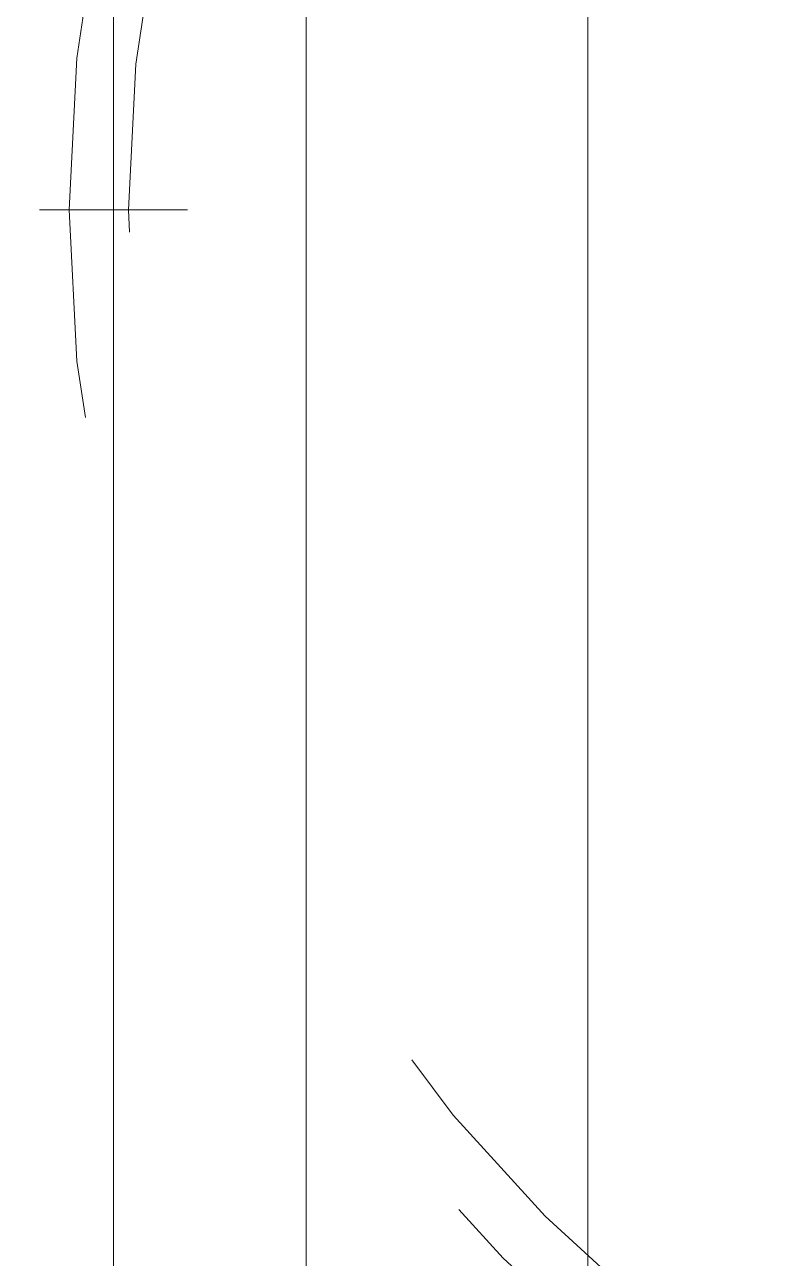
# Model space of a CAD drawing. Extents: x 23 to 587, y 4 to 413.
# Drawn here: x 217.836 to 219.084, y 100.047 to 102.127 of the extents above; entities that cross this region are included whole.
import ezdxf

# ---------------------------------------------------------------- set-up
doc = ezdxf.new("R2010")
doc.units = 0
doc.linetypes.add('DASHDOT', pattern=[18.5, 12, -3, 0.5, -3])
doc.linetypes.add('DASHED', pattern=[15, 12, -3])
doc.layers.get('0').update_dxf_attribs({"lineweight": 13})

# ---------------------------------------------------------------- blocks, each defined once
blk = doc.blocks.new('BLOCK403')
at = {"color": 7, "linetype": 'DASHDOT', "lineweight": 13}
blk.add_line((240.79, 92.9809), (219.99, 92.9809), dxfattribs=at)
blk = doc.blocks.new('BLOCK424')
at = {"color": 7, "linetype": 'DASHED', "lineweight": 13}
for p, q in [((227.14, 107.3), (227.14, 79.8)), ((225.54, 81.9809), (225.54, 103.9809)), ((226.19, 81.9809), (226.19, 103.9809)), ((227.14, 81.9809), (227.14, 103.9809))]:
    blk.add_line(p, q, dxfattribs=at)
for radius in [5, 4.8]:
    blk.add_circle((230.39, 92.9809), radius, dxfattribs=at)
for radius in [10.5, 8]:
    blk.add_arc((230.39, 92.9809), radius, 45, 225, dxfattribs=at)

msp = doc.modelspace()

# ---------------------------------------------------------------- block references
at = {"lineweight": 0, "xscale": 0.5, "yscale": 0.5, "zscale": 0.5}
for name in ['BLOCK424', 'BLOCK403']:
    msp.add_blockref(name, (105.2159, 55.3247), dxfattribs=at)

doc.saveas('drawing.dxf')
